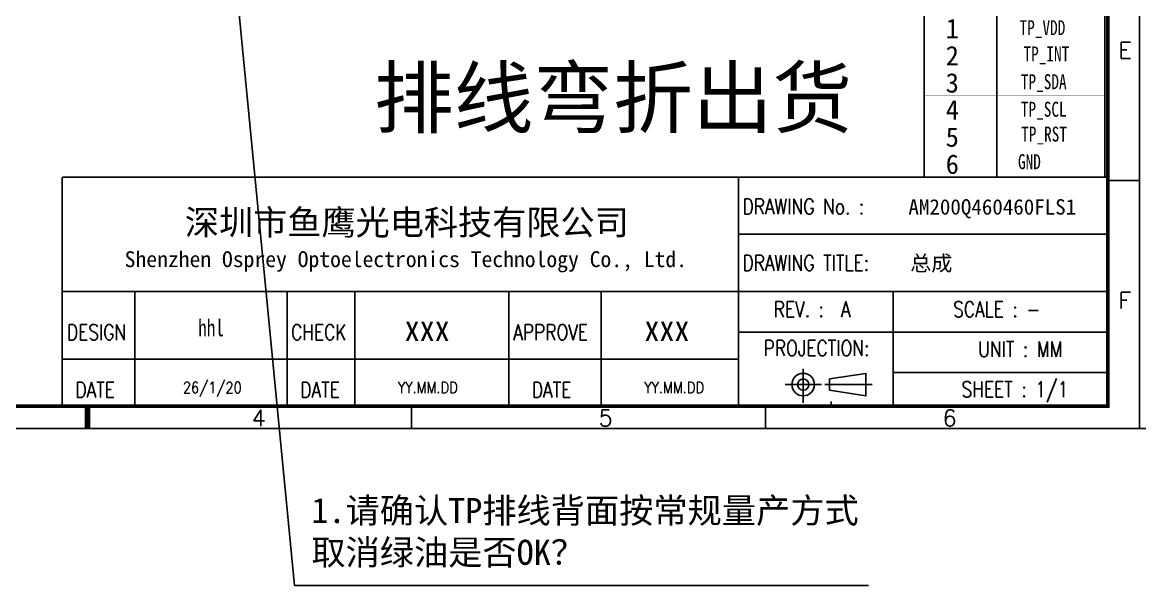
# Model space of a CAD drawing. Header units: millimetres. Extents: x -2596 to -724, y -1791 to -1070.
# Drawn here: x -1495.6 to -1295.1, y -1790.9 to -1689.8 of the extents above; entities that cross this region are included whole.
import ezdxf
from ezdxf.enums import TextEntityAlignment as Align

# ---------------------------------------------------------------- set-up
doc = ezdxf.new("R2010")
doc.units = ezdxf.units.MM
for name, color, linetype in [('dim', 3, 'Continuous'), ('DIM（标注）', 3, 'Continuous'), ('TOPOVERLAY', 2, 'Continuous')]:
    doc.layers.add(name, color=color, linetype=linetype)
doc.styles.add('RD', font='ROMAND.shx', dxfattribs={"width": 0.8})
doc.styles.add('ROMANS', font='romans.shx', dxfattribs={"bigfont": 'gbcbig.shx'})
doc.styles.get("Standard").update_dxf_attribs({"font": 'txt.shx'})
doc.styles.add('中文', font='')
doc.styles.add('其它汉字', font='', dxfattribs={"width": 0.85})
doc.styles.add('宋', font='', dxfattribs={"height": 2})
doc.styles.add('宋体', font='', dxfattribs={"width": 0.75})
doc.styles.get('中文').set_extended_font_data('SimSun')
doc.styles.get('其它汉字').set_extended_font_data('宋体')
doc.styles.get('宋').set_extended_font_data('SimSun')
doc.styles.get('宋体').set_extended_font_data('SimSun')
doc.dimstyles.new('DIM', dxfattribs={"dimtxt": 0.8, "dimasz": 0.8, "dimexe": 0, "dimexo": 0.5, "dimgap": 0.11, "dimtad": 0, "dimzin": 1, "dimdsep": 46, "dimtxsty": 'RD', "dimcen": 0, "dimclrd": 256, "dimclre": 256, "dimclrt": 256, "dimadec": 0, "dimazin": 0, "dimtm": 1e-09, "dimtfac": 1, "dimtofl": 0, "dimtmove": 0, "dimatfit": 3, "dimfxl": 1, "dimlwe": -1, "dimarcsym": 0})

# ---------------------------------------------------------------- blocks, each defined once
blk = doc.blocks.new('24RYTH24ETRGYFHTGNJH')
at = {"layer": 'TOPOVERLAY'}
for p, q in [((3690.92, -626.68), (3690.92, -655.06)), ((3701.81, -626.68), (3701.81, -655.06)), ((3717.95, -626.68), (3717.95, -655.06)), ((3690.92, -655.06), (3717.95, -655.06))]:
    blk.add_line(p, q, dxfattribs=at)
at = {"layer": 'TOPOVERLAY', "const_width": 0.017}
for points in [[(3690.92, -626.68), (3717.95, -626.68)], [(3690.92, -630.74), (3717.95, -630.74)], [(3690.92, -634.79), (3717.95, -634.79)], [(3690.92, -638.84), (3717.95, -638.84)], [(3690.92, -642.9), (3717.95, -642.9)], [(3690.92, -646.95), (3717.95, -646.95)], [(3690.92, -651.01), (3717.95, -651.01)]]:
    blk.add_lwpolyline(points, dxfattribs=at)
at = {"layer": 'TOPOVERLAY', "style": '宋体'}
for s, height, p in [('TP', 2.896, (3693.4, -629.96)), ('SYMBOL', 2.896, (3704.17, -630.24)), ('1', 2.9, (3694.16, -634.28)), ('2', 2.9, (3694.16, -638.35)), ('3', 2.9, (3694.16, -642.41)), ('4', 2.9, (3694.16, -646.46)), ('5', 2.9, (3694.16, -650.51)), ('6', 2.9, (3694.16, -654.57))]:
    blk.add_text(s, height=height, dxfattribs=at).set_placement(p)
at = {"layer": 'TOPOVERLAY', "char_height": 2.2346, "width": 16.3958, "attachment_point": 1, "style": '宋体'}
for s, insert in [('{\\C1;TP_VDD}', (3705.2, -631.59)), ('{\\C1;TP_INT}', (3705.79, -635.52)), ('{\\C1;TP_SDA}', (3705.39, -639.67)), ('{\\C1;TP_SCL}', (3705.39, -643.79)), ('{\\C1;TP_RST}', (3705.44, -647.5))]:
    blk.add_mtext(s, dxfattribs=dict(at, insert=insert))
at = {"layer": 'TOPOVERLAY', "color": 1, "insert": (3704.96, -651.63), "char_height": 2.235, "width": 16.3958, "attachment_point": 1, "style": '宋体'}
blk.add_mtext('GND', dxfattribs=at)

msp = doc.modelspace()

# ---------------------------------------------------------------- linework, layer by layer
for p, q in [((-1295.142, -1718.192), (-1300.829, -1718.192)), ((-1367.092, -1727.827), (-1300.829, -1727.827)), ((-1488.394, -1738.136), (-1300.829, -1738.136)), ((-1475.359, -1738.135), (-1475.359, -1758.972)), ((-1448.057, -1738.136), (-1448.057, -1758.8)), ((-1435.89, -1738.135), (-1435.89, -1758.972)), ((-1408.298, -1738.136), (-1408.298, -1758.8)), ((-1391.704, -1738.135), (-1391.704, -1758.972)), ((-1339.337, -1738.136), (-1339.337, -1758.8)), ((-1367.092, -1745.378), (-1300.829, -1745.378)), ((-1488.395, -1750.235), (-1367.092, -1750.235)), ((-1339.337, -1752.622), (-1300.829, -1752.622)), ((-1425.736, -1762.705), (-1425.736, -1758.672)), ((-1362.246, -1762.705), (-1362.246, -1758.672))]:
    msp.add_line(p, q)
at = {"ltscale": 0.8}
for p, q in [((-1355.493, -1758.084), (-1355.493, -1751.977)), ((-1352.192, -1754.819), (-1358.723, -1754.819)), ((-1351.585, -1754.815), (-1343.135, -1754.815))]:
    msp.add_line(p, q, dxfattribs=at)
at = {"color": 1}
msp.add_xline((-2946.946, -1762.705), (-1, 0), dxfattribs=at)
msp.add_lwpolyline([(-1674.22, -1493.856), (-1295.142, -1493.856), (-1295.142, -1762.705), (-1674.22, -1762.705), (-1674.22, -1493.856)])
at = {"color": 7, "linetype": 'Continuous', "const_width": 0.652}
msp.add_lwpolyline([(-1668.534, -1758.672), (-1300.829, -1758.672), (-1300.829, -1497.888), (-1668.534, -1497.888)], close=True, dxfattribs=at)
at = {"const_width": 0.303}
for points in [[(-1488.395, -1758.672), (-1488.393, -1717.595)], [(-1488.393, -1717.595), (-1300.829, -1717.595)], [(-1488.393, -1717.595), (-1300.829, -1717.595)], [(-1486.934, -1717.595), (-1301.384, -1717.595)], [(-1486.934, -1717.595), (-1301.384, -1717.595)], [(-1367.092, -1758.8), (-1367.092, -1717.595)]]:
    msp.add_lwpolyline(points, dxfattribs=at)
msp.add_lwpolyline([(-1350.768, -1753.804), (-1350.768, -1755.826), (-1344.245, -1756.838), (-1344.245, -1752.793)], close=True)
msp.add_lwpolyline([(-1483.854, -1758.672, 0, 5.128, 0), (-1483.854, -1760.816, 1.026, 1.026, 0), (-1483.854, -1762.705, 1.026, 1.026, 0)], format="xyseb")
at = {"color": 7, "linetype": 'Continuous'}
msp.add_lwpolyline([(-1350.448, -1758.386), (-1350.448, -1757.833)], dxfattribs=at)
for centre, radius in [((-1355.493, -1754.815), 2.023), ((-1355.493, -1754.811), 1.011)]:
    msp.add_circle(centre, radius)

# ---------------------------------------------------------------- block references
at = {"layer": 'dim', "color": 1, "lineweight": 5, "xscale": 1.199999999999989, "yscale": 1.199999999999989, "zscale": 1.2}
msp.add_blockref('24RYTH24ETRGYFHTGNJH', (-5762.923, -931.521), dxfattribs=at)

# ---------------------------------------------------------------- texts
at = {"style": 'ROMANS', "width": 0.8}
for s, height, p in [('DRAWING No. : ', 2.79256, (-1366.374, -1724.252)), ('DRAWING TITLE:', 2.79256, (-1366.374, -1734.376)), ('REV. :  A', 2.7926, (-1360.77, -1742.706)), ('SCALE : -', 2.7926, (-1328.579, -1742.694)), ('DESIGN', 2.7926, (-1487.551, -1746.814)), ('CHECK', 2.7926, (-1447.358, -1746.814)), ('APPROVE', 2.7926, (-1407.494, -1746.814)), ('PROJECTION:', 2.79256, (-1362.584, -1749.662)), ('DATE', 2.7926, (-1486.031, -1757.156)), ('DATE', 2.7926, (-1445.694, -1757.156)), ('DATE', 2.7926, (-1404.161, -1757.156))]:
    msp.add_text(s, height=height, dxfattribs=at).set_placement(p)
at = {"color": 4, "lineweight": 0, "style": '宋体'}
for s, height, p in [('AM200Q460460FLS1', 2.76452, (-1336.615, -1724.309)), ('总成', 2.7645, (-1336.293, -1734.409))]:
    msp.add_text(s, height=height, dxfattribs=at).set_placement(p)
at = {"lineweight": 9, "style": '宋体'}
for s, height, p in [('深圳市鱼鹰光电科技有限公司', 4.48991, (-1466.402, -1727.942)), ('Shenzhen Osprey Optoelectronics Technology Co., Ltd.', 2.85156, (-1477.21, -1733.736))]:
    msp.add_text(s, height=height, dxfattribs=at).set_placement(p)
at = {"style": 'ROMANS', "width": 0.8}
for s, height, p in [('UNIT : MM', 2.7926, (-1316.548, -1748.447)), ('SHEET : 1/1', 2.79256, (-1317.504, -1755.861))]:
    msp.add_text(s, height=height, dxfattribs=at).set_placement(p, align=Align.MIDDLE)
at = {"color": 1, "width": 0.85}
for s, p in [('26/1/20', (-1466.779, -1756.351)), ('YY.MM.DD', (-1428.203, -1756.351)), ('YY.MM.DD', (-1384.018, -1756.351))]:
    msp.add_text(s, height=2.0168, dxfattribs=at).set_placement(p)
at = {"char_height": 2.957, "attachment_point": 1}
for s, insert, width in [('E', (-1298.968, -1693.358), 17.62186), ('F', (-1298.968, -1738.226), 15.93535), ('4', (-1454.407, -1759.34), 2.38614), ('5', (-1392.197, -1759.34), 2.4736), ('6', (-1330.498, -1759.34), 6.08077)]:
    msp.add_mtext(s, dxfattribs=dict(at, insert=insert, width=width))
at = {"color": 4, "lineweight": 0, "insert": (-1461.708, -1744.652), "char_height": 3.041, "width": 30.03141, "attachment_point": 5, "style": '宋体'}
msp.add_mtext('hhl', dxfattribs=at)
at = {"color": 1, "char_height": 4.6543, "width": 27.30128, "attachment_point": 5, "style": '其它汉字'}
for insert in [(-1422.946, -1744.652), (-1379.944, -1744.652)]:
    msp.add_mtext('xxx', dxfattribs=dict(at, insert=insert))
at = {"layer": 'dim', "color": 7, "insert": (-1432.473, -1698.102), "char_height": 10.4808, "width": 382.12065, "attachment_point": 1, "style": '中文'}
msp.add_mtext('{\\fSimSun|b0|i0|c134|p54;排线弯折出货}', dxfattribs=at)
at = {"layer": 'DIM（标注）', "insert": (-1443.72, -1787.648), "char_height": 4.5, "attachment_point": 7, "style": '宋'}
msp.add_mtext_dynamic_manual_height_columns('1.请确认TP排线背面按常规量产方式^J取消绿油是否OK？', width=16.15041, gutter_width=12.5, heights=[0], dxfattribs=at).dxf.set("width", 179.28206)

# ---------------------------------------------------------------- leaders
at = {"layer": 'dim', "color": 1, "lineweight": 5}
msp.add_leader([(-1463.457, -1617.643), (-1446.77, -1790.887), (-1343.796, -1790.887)], dimstyle='DIM', override={"dimgap": 0.11, "dimtad": 0}, dxfattribs=at)

doc.saveas('drawing.dxf')
